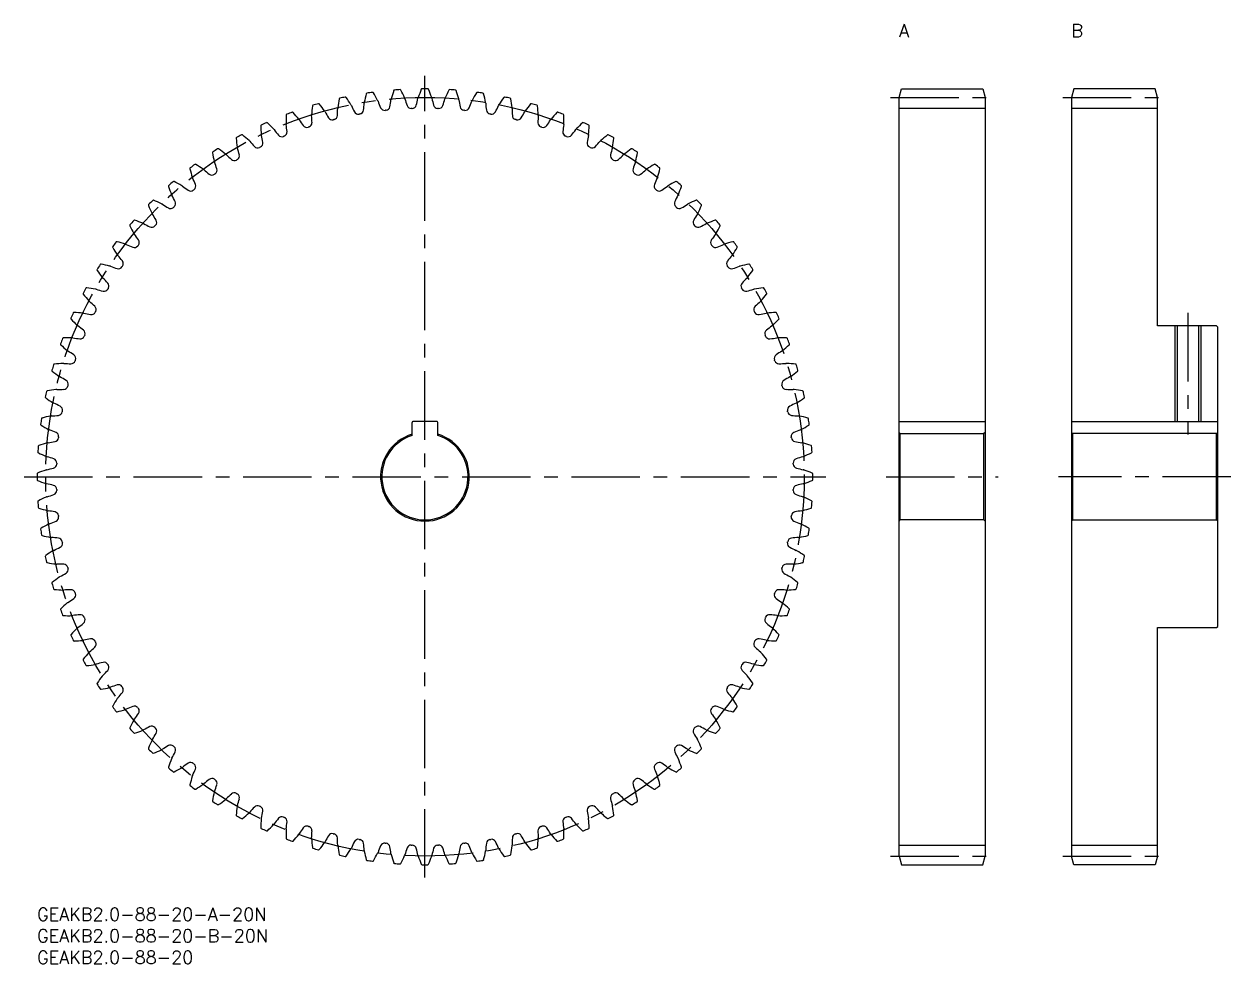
# Model space of a CAD drawing. Extents: x -3 to 277, y -13 to 205.
import ezdxf

# ---------------------------------------------------------------- set-up
doc = ezdxf.new("R2010")
doc.units = 0
doc.header["$LTSCALE"] = 0.5
doc.linetypes.add('CENTER', pattern=[50.8, 31.75, -6.35, 6.35, -6.35])
for name, color, linetype in [('MSM_CENTER', 1, 'CENTER'), ('MSM_CONTINUOUS', 7, 'CONTINUOUS'), ('MSM_NARROW', 5, 'CONTINUOUS'), ('MSM_PART_NUMBER', 7, 'CONTINUOUS')]:
    doc.layers.add(name, color=color, linetype=linetype)
doc.styles.get("Standard").update_dxf_attribs({"font": 'txt.shx', "height": 3, "bigfont": 'bigfont.shx'})

# ---------------------------------------------------------------- blocks, each defined once
blk = doc.blocks.new('*U2')
at = {"layer": 'MSM_PART_NUMBER'}
blk.add_text('GEAKB2.0-88-20-A-20N', height=3, dxfattribs=at).set_placement((0, -3))
blk = doc.blocks.new('*U3')
at = {"layer": 'MSM_PART_NUMBER'}
blk.add_text('GEAKB2.0-88-20-B-20N', height=3, dxfattribs=at).set_placement((0, -8))
blk = doc.blocks.new('*U4')
at = {"layer": 'MSM_PART_NUMBER'}
blk.add_text('GEAKB2.0-88-20', height=3, dxfattribs=at).set_placement((0, -13))
blk = doc.blocks.new('*U5')
at = {"layer": 'MSM_PART_NUMBER'}
blk.add_text('A', height=3, dxfattribs=at).set_placement((200, 202))
blk = doc.blocks.new('*U6')
at = {"layer": 'MSM_PART_NUMBER'}
blk.add_text('B', height=3, dxfattribs=at).set_placement((240, 202))

msp = doc.modelspace()

# ---------------------------------------------------------------- linework, layer by layer
at = {"layer": 'MSM_CENTER'}
for p, q in [((90, 7), (90, 193)), ((198, 188), (222, 188)), ((238, 188), (262, 188)), ((267, 138), (267, 109.8)), ((-3, 100), (183, 100)), ((197, 100), (223, 100)), ((277, 100), (237, 100)), ((198, 12), (222, 12)), ((238, 12), (262, 12))]:
    msp.add_line(p, q, dxfattribs=at)
msp.add_circle((90, 100), 88, dxfattribs=at)
at = {"layer": 'MSM_CONTINUOUS'}
for p, q in [((200, 188), (200.54, 190)), ((200, 12), (200, 188)), ((200.54, 190), (219.46, 190)), ((219.46, 190), (220, 188)), ((220, 188), (220, 12)), ((240.54, 190), (240, 188)), ((240, 188), (240, 12)), ((259.46, 190), (240.54, 190)), ((260, 188), (259.46, 190)), ((260, 135), (260, 188)), ((200, 185.5), (220, 185.5)), ((240, 185.5), (260, 185.5)), ((273.7, 135), (260, 135)), ((264.54, 135), (264.54, 112.8)), ((269.46, 135), (269.46, 112.8)), ((274, 134.7), (273.7, 135)), ((274, 65.3), (274, 134.7)), ((87, 109.54), (87, 112.6)), ((92.8, 112.8), (87.2, 112.8)), ((93, 109.54), (93, 112.6)), ((200, 112.8), (220, 112.8)), ((240, 112.8), (274, 112.8)), ((200.3, 110), (200, 110.3)), ((200.3, 90), (200.3, 110)), ((200.3, 110), (219.7, 110)), ((220, 110.3), (219.7, 110)), ((219.7, 90), (219.7, 110)), ((240, 110.3), (240.3, 110)), ((240.3, 90), (240.3, 110)), ((273.7, 110), (240.3, 110)), ((273.7, 110), (274, 110.3)), ((273.7, 90), (273.7, 110)), ((200, 89.7), (200.3, 90)), ((219.7, 90), (200.3, 90)), ((219.7, 90), (220, 89.7)), ((240.3, 90), (240, 89.7)), ((240.3, 90), (273.7, 90)), ((274, 89.7), (273.7, 90)), ((260, 12), (260, 65)), ((260, 65), (273.7, 65)), ((273.7, 65), (274, 65.3)), ((200, 14.5), (220, 14.5)), ((240, 14.5), (260, 14.5)), ((200, 12), (200.54, 10)), ((219.46, 10), (220, 12)), ((240.54, 10), (240, 12)), ((260, 12), (259.46, 10)), ((200.54, 10), (219.46, 10)), ((259.46, 10), (240.54, 10))]:
    msp.add_line(p, q, dxfattribs=at)
for centre, radius, start, end in [((98.9, 182.22), 29.33, 169.3426, 173.2955), ((70.26, 187.6), 0.2, 102.6957, 169.3426), ((90, 100), 90, 101.8497, 102.6957), ((71.56, 187.89), 0.2, 35.2028, 101.8497), ((47.75, 171.09), 29.33, 31.25, 35.2028), ((104.74, 181.37), 29.33, 165.2517, 169.2045), ((76.56, 188.79), 0.2, 98.6048, 165.2517), ((90, 100), 90, 97.7588, 98.6048), ((77.88, 188.98), 0.2, 31.1119, 97.7588), ((52.93, 173.92), 29.33, 27.1591, 31.1119), ((83.76, 187.22), 1.66, 165.1134, 172.0597), ((110.51, 180.11), 29.33, 161.1608, 165.1136), ((82.93, 189.52), 0.2, 94.5139, 161.1608), ((90, 100), 90, 93.6679, 94.5139), ((84.26, 189.62), 0.2, 27.021, 93.6679), ((58.3, 176.38), 29.33, 23.0682, 27.021), ((83.76, 187.22), 1.66, 16.1221, 23.0684), ((119.17, 197.46), 35.2, 196.1219, 198.7939), ((53.95, 195.13), 35.2, 345.2971, 347.969), ((90, 187.45), 1.66, 161.0225, 167.9688), ((116.17, 178.45), 29.33, 157.0699, 161.0227), ((89.34, 189.8), 0.2, 90.423, 157.0699), ((90, 100), 90, 89.577, 90.423), ((90.66, 189.8), 0.2, 22.9301, 89.577), ((63.83, 178.45), 29.33, 18.9773, 22.9301), ((90, 187.45), 1.66, 12.0312, 18.9775), ((126.05, 195.13), 35.2, 192.031, 194.7029), ((60.83, 197.46), 35.2, 341.2061, 343.8781), ((96.24, 187.22), 1.66, 156.9316, 163.8779), ((121.7, 176.38), 29.33, 152.979, 156.9318), ((95.74, 189.62), 0.2, 86.3321, 152.979), ((90, 100), 90, 85.4861, 86.3321), ((97.07, 189.52), 0.2, 18.8392, 85.4861), ((69.49, 180.11), 29.33, 14.8864, 18.8392), ((96.24, 187.22), 1.66, 7.9403, 14.8865), ((127.07, 173.92), 29.33, 148.8881, 152.8409), ((102.12, 188.98), 0.2, 82.2412, 148.8881), ((90, 100), 90, 81.3952, 82.2412), ((103.44, 188.79), 0.2, 14.7483, 81.3952), ((75.26, 181.37), 29.33, 10.7955, 14.7483), ((132.25, 171.09), 29.33, 144.7972, 148.75), ((108.44, 187.89), 0.2, 78.1503, 144.7972), ((90, 100), 90, 77.3043, 78.1503), ((109.74, 187.6), 0.2, 10.6574, 77.3043), ((81.1, 182.22), 29.33, 6.7045, 10.6574), ((93.01, 182.64), 29.33, 173.4335, 177.3864), ((64.07, 185.97), 0.2, 106.7866, 173.4335), ((90, 100), 90, 105.9406, 106.7866), ((65.34, 186.35), 0.2, 39.2937, 105.9406), ((42.79, 167.9), 29.33, 35.3409, 39.2937), ((65.36, 183.9), 1.66, 28.3948, 35.3411), ((34.55, 185.29), 35.2, 357.5698, 0.2417), ((71.41, 185.45), 1.66, 173.2953, 180.2415), ((71.41, 185.45), 1.66, 24.3039, 31.2502), ((105.01, 200.62), 35.2, 204.3037, 206.9757), ((74.76, 185.15), 1, 280.1503, 353.4789), ((40.78, 189.03), 35.2, 353.4789, 356.1508), ((77.56, 186.56), 1.66, 169.2044, 176.1506), ((77.56, 186.56), 1.66, 20.213, 27.1593), ((112.15, 199.29), 35.2, 200.2128, 202.8848), ((80.64, 185.99), 1, 202.8848, 276.2134), ((90, 100), 85.5, 96.0594, 96.2134), ((80.87, 186.02), 1, 276.0594, 349.388), ((47.25, 192.31), 35.2, 349.388, 352.0599), ((86.8, 186.44), 1, 198.7939, 272.1224), ((90, 100), 85.5, 91.9685, 92.1224), ((87.03, 186.45), 1, 271.9685, 345.2971), ((92.97, 186.45), 1, 194.7029, 268.0315), ((90, 100), 85.5, 87.8776, 88.0315), ((93.2, 186.44), 1, 267.8776, 341.2061), ((132.75, 192.31), 35.2, 187.9401, 190.612), ((99.13, 186.02), 1, 190.612, 263.9406), ((90, 100), 85.5, 83.7866, 83.9406), ((99.36, 185.99), 1, 263.7867, 337.1152), ((67.85, 199.29), 35.2, 337.1152, 339.7872), ((102.44, 186.56), 1.66, 152.8407, 159.787), ((102.44, 186.56), 1.66, 3.8494, 10.7956), ((139.22, 189.03), 35.2, 183.8492, 186.5211), ((105.24, 185.15), 1, 186.5211, 259.8497), ((74.99, 200.62), 35.2, 333.0243, 335.6963), ((108.59, 185.45), 1.66, 148.7498, 155.6961), ((108.59, 185.45), 1.66, 359.7585, 6.7047), ((145.45, 185.29), 35.2, 179.7583, 182.4302), ((114.64, 183.9), 1.66, 144.6589, 151.6052), ((137.21, 167.9), 29.33, 140.7063, 144.6591), ((114.66, 186.35), 0.2, 74.0594, 140.7063), ((90, 100), 90, 73.2134, 74.0594), ((115.93, 185.97), 0.2, 6.5665, 73.2134), ((86.99, 182.64), 29.33, 2.6136, 6.5665), ((90, 100), 90, 114.1225, 114.9685), ((53.3, 181.96), 0.2, 47.4755, 114.1224), ((33.61, 160.49), 29.33, 43.5227, 47.4755), ((87.1, 182.65), 29.33, 177.5245, 181.4773), ((58, 183.9), 0.2, 110.8775, 177.5245), ((90, 100), 90, 110.0315, 110.8775), ((59.24, 184.37), 0.2, 43.3846, 110.0315), ((38.07, 164.36), 29.33, 39.4318, 43.3846), ((59.44, 181.93), 1.66, 32.4857, 39.432), ((90.53, 201.73), 35.2, 212.4856, 215.1575), ((62.79, 182.11), 1, 288.3321, 1.6607), ((65.36, 183.9), 1.66, 177.3862, 184.3324), ((28.61, 181.12), 35.2, 1.6607, 4.3326), ((97.79, 201.43), 35.2, 208.3946, 211.0666), ((68.5, 183.78), 1, 211.0666, 284.3952), ((90, 100), 85.5, 104.2412, 104.3952), ((68.72, 183.84), 1, 284.2412, 357.5698), ((74.53, 185.1), 1, 206.9757, 280.3043), ((90, 100), 85.5, 100.1503, 100.3043), ((90, 100), 85.5, 79.6957, 79.8497), ((105.47, 185.1), 1, 259.6958, 333.0243), ((111.28, 183.84), 1, 182.4302, 255.7588), ((90, 100), 85.5, 75.6048, 75.7588), ((111.5, 183.78), 1, 255.6049, 328.9334), ((82.21, 201.43), 35.2, 328.9334, 331.6054), ((151.39, 181.12), 35.2, 175.6674, 178.3393), ((117.21, 182.11), 1, 178.3393, 251.6679), ((114.64, 183.9), 1.66, 355.6676, 2.6138), ((89.47, 201.73), 35.2, 324.8425, 327.5144), ((120.56, 181.93), 1.66, 140.568, 147.5143), ((141.93, 164.36), 29.33, 136.6154, 140.5682), ((120.76, 184.37), 0.2, 69.9685, 136.6154), ((90, 100), 90, 69.1225, 69.9685), ((122, 183.9), 0.2, 2.4755, 69.1225), ((92.9, 182.65), 29.33, 358.5227, 2.4755), ((146.39, 160.49), 29.33, 132.5245, 136.4773), ((126.7, 181.96), 0.2, 65.8775, 132.5245), ((90, 100), 90, 65.0315, 65.8775), ((90, 100), 90, 118.2134, 119.0594), ((47.55, 179.13), 0.2, 51.5665, 118.2133), ((29.44, 156.31), 29.33, 47.6136, 51.5665), ((52.09, 181.41), 0.2, 114.9685, 181.6154), ((81.22, 182.23), 29.33, 181.6154, 185.5682), ((53.67, 179.54), 1.66, 185.568, 192.5143), ((53.67, 179.54), 1.66, 36.5767, 43.5229), ((83.28, 201.51), 35.2, 216.5765, 219.2484), ((56.79, 179.87), 1, 219.2484, 292.577), ((57.01, 179.96), 1, 292.423, 5.7516), ((59.44, 181.93), 1.66, 181.4771, 188.4233), ((22.98, 176.53), 35.2, 5.7516, 8.4235), ((62.57, 182.04), 1, 215.1575, 288.4861), ((90, 100), 85.5, 108.3321, 108.4861), ((90, 100), 85.5, 71.5139, 71.6679), ((117.43, 182.04), 1, 251.5139, 324.8425), ((122.99, 179.96), 1, 174.2484, 247.577), ((157.02, 176.53), 35.2, 171.5765, 174.2484), ((120.56, 181.93), 1.66, 351.5767, 358.5229), ((123.21, 179.87), 1, 247.423, 320.7516), ((96.72, 201.51), 35.2, 320.7516, 323.4235), ((126.33, 179.54), 1.66, 136.4771, 143.4233), ((126.33, 179.54), 1.66, 347.4857, 354.432), ((98.78, 182.23), 29.33, 354.4318, 358.3846), ((127.91, 181.41), 0.2, 358.3846, 65.0315), ((150.56, 156.31), 29.33, 128.4335, 132.3864), ((132.45, 179.13), 0.2, 61.7871, 128.4335), ((90, 100), 90, 60.9406, 61.7866), ((46.38, 178.5), 0.2, 119.0594, 185.7063), ((75.37, 181.39), 29.33, 185.7063, 189.6591), ((48.09, 176.75), 1.66, 189.6589, 196.6052), ((48.09, 176.75), 1.66, 40.6676, 47.6138), ((76.05, 200.77), 35.2, 220.6674, 223.3393), ((51.18, 177.3), 1, 223.3393, 296.6679), ((90, 100), 85.5, 116.5139, 116.6679), ((51.39, 177.4), 1, 296.5139, 9.8425), ((17.69, 171.56), 35.2, 9.8425, 12.5144), ((90, 100), 85.5, 112.423, 112.577), ((90, 100), 85.5, 67.423, 67.577), ((128.61, 177.4), 1, 170.1575, 243.4861), ((162.31, 171.56), 35.2, 167.4856, 170.1575), ((90, 100), 85.5, 63.3321, 63.4861), ((128.82, 177.3), 1, 243.3321, 316.6607), ((103.95, 200.77), 35.2, 316.6607, 319.3326), ((131.91, 176.75), 1.66, 132.3862, 139.3324), ((131.91, 176.75), 1.66, 343.3948, 350.3411), ((104.63, 181.39), 29.33, 350.3409, 354.2937), ((133.62, 178.5), 0.2, 354.2937, 60.9406), ((40.89, 175.18), 0.2, 123.1503, 189.7972), ((69.6, 180.14), 29.33, 189.7972, 193.75), ((90, 100), 90, 122.3043, 123.1503), ((42.01, 175.9), 0.2, 55.6574, 122.3042), ((25.57, 151.85), 29.33, 51.7045, 55.6574), ((42.72, 173.56), 1.66, 44.7585, 51.7047), ((68.9, 199.52), 35.2, 224.7583, 227.4302), ((45.96, 174.45), 1, 300.6048, 13.9334), ((12.77, 166.22), 35.2, 13.9334, 16.6054), ((134.04, 174.45), 1, 166.0666, 239.3952), ((167.23, 166.22), 35.2, 163.3946, 166.0666), ((111.1, 199.52), 35.2, 312.5698, 315.2417), ((137.28, 173.56), 1.66, 128.2953, 135.2415), ((154.43, 151.85), 29.33, 124.3426, 128.2955), ((137.99, 175.9), 0.2, 57.6962, 124.3426), ((90, 100), 90, 56.8497, 57.6957), ((110.4, 180.14), 29.33, 346.25, 350.2028), ((139.11, 175.18), 0.2, 350.2028, 56.8497), ((35.66, 171.49), 0.2, 127.2412, 193.8881), ((63.94, 178.48), 29.33, 193.8881, 197.8409), ((90, 100), 90, 126.3952, 127.2412), ((36.72, 172.28), 0.2, 59.7483, 126.3952), ((22.04, 147.12), 29.33, 55.7955, 59.7483), ((37.6, 170), 1.66, 48.8494, 55.7956), ((61.85, 197.76), 35.2, 228.8492, 231.5211), ((42.72, 173.56), 1.66, 193.7498, 200.6961), ((8.24, 160.54), 35.2, 18.0243, 20.6963), ((40.76, 171.12), 1, 304.6957, 18.0243), ((45.76, 174.33), 1, 227.4302, 300.7588), ((90, 100), 85.5, 120.6048, 120.7588), ((90, 100), 85.5, 59.2412, 59.3952), ((134.24, 174.33), 1, 239.2412, 312.5698), ((139.24, 171.12), 1, 161.9757, 235.3043), ((171.76, 160.54), 35.2, 159.3037, 161.9757), ((137.28, 173.56), 1.66, 339.3039, 346.2502), ((118.15, 197.76), 35.2, 308.4789, 311.1508), ((142.4, 170), 1.66, 124.2044, 131.1506), ((157.96, 147.12), 29.33, 120.2517, 124.2045), ((143.28, 172.28), 0.2, 53.6053, 120.2517), ((90, 100), 90, 52.7588, 53.6048), ((116.06, 178.48), 29.33, 342.1591, 346.1119), ((144.34, 171.49), 0.2, 346.1119, 52.7588), ((90, 100), 90, 130.4861, 131.3321), ((31.7, 168.3), 0.2, 63.8392, 130.4861), ((18.85, 142.15), 29.33, 59.8864, 63.8392), ((37.6, 170), 1.66, 197.8407, 204.787), ((4.13, 154.55), 35.2, 22.1152, 24.7872), ((40.57, 170.99), 1, 231.5211, 304.8497), ((90, 100), 85.5, 124.6957, 124.8497), ((90, 100), 85.5, 55.1503, 55.3043), ((139.43, 170.99), 1, 235.1503, 308.4789), ((175.87, 154.55), 35.2, 155.2128, 157.8848), ((142.4, 170), 1.66, 335.213, 342.1593), ((161.15, 142.15), 29.33, 116.1608, 120.1136), ((148.3, 168.3), 0.2, 49.5144, 116.1608), ((90, 100), 90, 48.6679, 49.5139), ((30.69, 167.43), 0.2, 131.3321, 197.979), ((58.4, 176.42), 29.33, 197.979, 201.9318), ((32.74, 166.09), 1.66, 201.9316, 208.8779), ((0.46, 148.29), 35.2, 26.2061, 28.8781), ((32.74, 166.09), 1.66, 52.9403, 59.8866), ((54.95, 195.5), 35.2, 232.9401, 235.612), ((35.63, 167.28), 1, 235.612, 308.9406), ((90, 100), 85.5, 128.7866, 128.9406), ((35.81, 167.43), 1, 308.7866, 22.1152), ((144.19, 167.43), 1, 157.8848, 231.2134), ((90, 100), 85.5, 51.0594, 51.2134), ((144.37, 167.28), 1, 231.0594, 304.388), ((125.05, 195.5), 35.2, 304.388, 307.0599), ((147.26, 166.09), 1.66, 120.1134, 127.0597), ((179.54, 148.29), 35.2, 151.1219, 153.7939), ((147.26, 166.09), 1.66, 331.1221, 338.0684), ((121.6, 176.42), 29.33, 338.0682, 342.021), ((149.31, 167.43), 0.2, 342.021, 48.6679), ((26.03, 163.03), 0.2, 135.423, 202.0699), ((53.03, 173.97), 29.33, 202.0699, 206.0227), ((90, 100), 90, 134.577, 135.423), ((26.97, 163.97), 0.2, 67.9301, 134.577), ((16.03, 136.97), 29.33, 63.9773, 67.9301), ((28.17, 161.83), 1.66, 57.0312, 63.9775), ((48.23, 192.76), 35.2, 237.031, 239.7029), ((30.97, 163.23), 1, 239.7029, 313.0315), ((90, 100), 85.5, 132.8776, 133.0315), ((31.14, 163.39), 1, 312.8776, 26.2061), ((148.86, 163.39), 1, 153.7939, 227.1224), ((90, 100), 85.5, 46.9685, 47.1224), ((149.03, 163.23), 1, 226.9685, 300.2971), ((131.77, 192.76), 35.2, 300.2971, 302.969), ((151.83, 161.83), 1.66, 116.0225, 122.9688), ((163.97, 136.97), 29.33, 112.0699, 116.0227), ((153.03, 163.97), 0.2, 45.4235, 112.0699), ((90, 100), 90, 44.577, 45.423), ((126.97, 173.97), 29.33, 333.9773, 337.9301), ((153.97, 163.03), 0.2, 337.9301, 44.577), ((28.17, 161.83), 1.66, 206.0225, 212.9688), ((-2.76, 141.77), 35.2, 30.2971, 32.969), ((182.76, 141.77), 35.2, 147.031, 149.7029), ((151.83, 161.83), 1.66, 327.0312, 333.9775), ((21.7, 158.3), 0.2, 139.5139, 206.1608), ((47.85, 171.15), 29.33, 206.1608, 210.1136), ((90, 100), 90, 138.6679, 139.5139), ((22.57, 159.31), 0.2, 72.0209, 138.6679), ((13.58, 131.6), 29.33, 68.0682, 72.021), ((23.91, 157.26), 1.66, 61.1221, 68.0684), ((41.71, 189.54), 35.2, 241.1219, 243.7939), ((26.61, 158.86), 1, 243.7939, 317.1224), ((90, 100), 85.5, 136.9685, 137.1224), ((26.77, 159.03), 1, 316.9685, 30.2971), ((153.23, 159.03), 1, 149.7029, 223.0315), ((90, 100), 85.5, 42.8776, 43.0315), ((153.39, 158.86), 1, 222.8776, 296.2061), ((138.29, 189.54), 35.2, 296.2061, 298.8781), ((156.09, 157.26), 1.66, 111.9316, 118.8779), ((166.42, 131.6), 29.33, 107.979, 111.9318), ((157.43, 159.31), 0.2, 41.3326, 107.979), ((132.15, 171.15), 29.33, 329.8864, 333.8392), ((90, 100), 90, 40.4861, 41.3321), ((158.3, 158.3), 0.2, 333.8392, 40.4861), ((90, 100), 90, 142.7588, 143.6048), ((18.51, 154.34), 0.2, 76.1118, 142.7588), ((11.52, 126.06), 29.33, 72.1591, 76.1119), ((23.91, 157.26), 1.66, 210.1134, 217.0597), ((-5.5, 135.05), 35.2, 34.388, 37.0599), ((22.72, 154.37), 1, 321.0594, 34.388), ((157.28, 154.37), 1, 145.612, 218.9406), ((185.5, 135.05), 35.2, 142.9401, 145.612), ((156.09, 157.26), 1.66, 322.9403, 329.8866), ((168.48, 126.06), 29.33, 103.8881, 107.8409), ((161.49, 154.34), 0.2, 37.2417, 103.8881), ((90, 100), 90, 36.3952, 37.2412), ((17.72, 153.28), 0.2, 143.6048, 210.2517), ((42.88, 167.96), 29.33, 210.2517, 214.2045), ((20, 152.4), 1.66, 214.2044, 221.1506), ((-7.76, 128.15), 35.2, 38.4789, 41.1508), ((20, 152.4), 1.66, 65.213, 72.1593), ((35.45, 185.87), 35.2, 245.2128, 247.8848), ((22.57, 154.19), 1, 247.8848, 321.2134), ((90, 100), 85.5, 141.0594, 141.2134), ((90, 100), 85.5, 38.7866, 38.9406), ((157.43, 154.19), 1, 218.7867, 292.1152), ((144.55, 185.87), 35.2, 292.1152, 294.7872), ((160, 152.4), 1.66, 107.8407, 114.787), ((187.76, 128.15), 35.2, 138.8492, 141.5211), ((160, 152.4), 1.66, 318.8494, 325.7956), ((137.12, 167.96), 29.33, 325.7955, 329.7483), ((162.28, 153.28), 0.2, 329.7483, 36.3952), ((90, 100), 90, 146.8497, 147.6957), ((14.82, 149.11), 0.2, 80.2028, 146.8497), ((9.86, 120.4), 29.33, 76.25, 80.2028), ((16.44, 147.28), 1.66, 69.3039, 76.2502), ((29.46, 181.76), 35.2, 249.3037, 251.9757), ((18.88, 149.24), 1, 251.9757, 325.3043), ((90, 100), 85.5, 145.1503, 145.3043), ((19.01, 149.43), 1, 325.1503, 38.4789), ((160.99, 149.43), 1, 141.5211, 214.8497), ((90, 100), 85.5, 34.6957, 34.8497), ((161.12, 149.24), 1, 214.6958, 288.0243), ((150.54, 181.76), 35.2, 288.0243, 290.6963), ((163.56, 147.28), 1.66, 103.7498, 110.6961), ((170.14, 120.4), 29.33, 99.7972, 103.75), ((165.18, 149.11), 0.2, 33.1507, 99.7972), ((90, 100), 90, 32.3043, 33.1503), ((14.1, 147.99), 0.2, 147.6957, 214.3426), ((38.15, 164.43), 29.33, 214.3426, 218.2955), ((16.44, 147.28), 1.66, 218.2953, 225.2415), ((-9.52, 121.1), 35.2, 42.5698, 45.2417), ((189.52, 121.1), 35.2, 134.7583, 137.4302), ((163.56, 147.28), 1.66, 314.7585, 321.7047), ((141.85, 164.43), 29.33, 321.7045, 325.6574), ((165.9, 147.99), 0.2, 325.6574, 32.3043), ((90, 100), 90, 150.9406, 151.7866), ((11.5, 143.62), 0.2, 84.2937, 150.9406), ((8.61, 114.63), 29.33, 80.3409, 84.2937), ((13.25, 141.91), 1.66, 73.3948, 80.3411), ((23.78, 177.23), 35.2, 253.3946, 256.0666), ((15.55, 144.04), 1, 256.0666, 329.3952), ((15.67, 144.24), 1, 329.2412, 42.5698), ((90, 100), 85.5, 149.2412, 149.3952), ((164.33, 144.24), 1, 137.4302, 210.7588), ((90, 100), 85.5, 30.6048, 30.7588), ((164.45, 144.04), 1, 210.6048, 283.9334), ((156.22, 177.23), 35.2, 283.9334, 286.6054), ((166.75, 141.91), 1.66, 99.6589, 106.6052), ((171.39, 114.63), 29.33, 95.7063, 99.6591), ((168.5, 143.62), 0.2, 29.0598, 95.7063), ((90, 100), 90, 28.2134, 29.0594), ((10.87, 142.45), 0.2, 151.7866, 218.4335), ((33.69, 160.56), 29.33, 218.4335, 222.3864), ((13.25, 141.91), 1.66, 222.3862, 229.3324), ((-10.77, 113.95), 35.2, 46.6607, 49.3326), ((190.77, 113.95), 35.2, 130.6674, 133.3393), ((166.75, 141.91), 1.66, 310.6676, 317.6138), ((146.31, 160.56), 29.33, 317.6136, 321.5665), ((169.13, 142.45), 0.2, 321.5665, 28.2134), ((90, 100), 90, 155.0315, 155.8775), ((8.59, 137.91), 0.2, 88.3846, 155.0315), ((7.77, 108.78), 29.33, 84.4318, 88.3846), ((10.46, 136.33), 1.66, 77.4857, 84.432), ((18.44, 172.31), 35.2, 257.4856, 260.1575), ((12.6, 138.61), 1, 260.1575, 333.4861), ((12.7, 138.82), 1, 333.3321, 46.6607), ((90, 100), 85.5, 153.3321, 153.4861), ((167.3, 138.82), 1, 133.3393, 206.6679), ((90, 100), 85.5, 26.5139, 26.6679), ((167.4, 138.61), 1, 206.5139, 279.8425), ((161.56, 172.31), 35.2, 279.8425, 282.5144), ((169.54, 136.33), 1.66, 95.568, 102.5143), ((172.23, 108.78), 29.33, 91.6154, 95.5682), ((171.41, 137.91), 0.2, 24.9689, 91.6154), ((90, 100), 90, 24.1225, 24.9685), ((8.04, 136.7), 0.2, 155.8775, 222.5245), ((29.51, 156.39), 29.33, 222.5245, 226.4773), ((10.46, 136.33), 1.66, 226.4771, 233.4233), ((-11.51, 106.72), 35.2, 50.7516, 53.4235), ((191.51, 106.72), 35.2, 126.5765, 129.2484), ((169.54, 136.33), 1.66, 306.5767, 313.5229), ((150.49, 156.39), 29.33, 313.5227, 317.4755), ((171.96, 136.7), 0.2, 317.4755, 24.1225), ((90, 100), 90, 159.1225, 159.9685), ((6.1, 132), 0.2, 92.4755, 159.1224), ((7.35, 102.9), 29.33, 88.5227, 92.4755), ((8.07, 130.56), 1.66, 81.5767, 88.5229), ((13.47, 167.02), 35.2, 261.5765, 264.2484), ((10.04, 132.99), 1, 264.2484, 337.577), ((10.13, 133.21), 1, 337.423, 50.7516), ((90, 100), 85.5, 157.423, 157.577), ((169.87, 133.21), 1, 129.2484, 202.577), ((90, 100), 85.5, 22.423, 22.577), ((169.96, 132.99), 1, 202.423, 275.7516), ((166.53, 167.02), 35.2, 275.7516, 278.4235), ((171.93, 130.56), 1.66, 91.4771, 98.4233), ((172.65, 102.9), 29.33, 87.5245, 91.4773), ((173.9, 132), 0.2, 20.878, 87.5245), ((90, 100), 90, 20.0315, 20.8775), ((5.63, 130.76), 0.2, 159.9685, 226.6154), ((25.64, 151.93), 29.33, 226.6154, 230.5682), ((8.07, 130.56), 1.66, 230.568, 237.5143), ((-11.73, 99.47), 35.2, 54.8425, 57.5144), ((191.73, 99.47), 35.2, 122.4856, 125.1575), ((171.93, 130.56), 1.66, 302.4857, 309.432), ((154.36, 151.93), 29.33, 309.4318, 313.3846), ((174.37, 130.76), 0.2, 313.3846, 20.0315), ((4.03, 125.93), 0.2, 96.5665, 163.2133), ((7.36, 96.99), 29.33, 92.6136, 96.5665), ((6.1, 124.64), 1.66, 85.6676, 92.6138), ((8.88, 161.39), 35.2, 265.6674, 268.3393), ((7.89, 127.21), 1, 268.3393, 341.6679), ((7.96, 127.43), 1, 341.5139, 54.8425), ((90, 100), 85.5, 161.5139, 161.6679), ((172.04, 127.43), 1, 125.1575, 198.4861), ((90, 100), 85.5, 18.3321, 18.4861), ((172.11, 127.21), 1, 198.3321, 271.6607), ((171.12, 161.39), 35.2, 271.6607, 274.3326), ((173.9, 124.64), 1.66, 87.3862, 94.3324), ((172.64, 96.99), 29.33, 83.4335, 87.3864), ((175.97, 125.93), 0.2, 16.7866, 83.4335), ((3.65, 124.66), 0.2, 164.0594, 230.7063), ((90, 100), 90, 163.2134, 164.0594), ((22.1, 147.21), 29.33, 230.7063, 234.6591), ((6.1, 124.64), 1.66, 234.6589, 241.6052), ((173.9, 124.64), 1.66, 298.3948, 305.3411), ((157.9, 147.21), 29.33, 305.3409, 309.2937), ((90, 100), 90, 15.9406, 16.7866), ((176.35, 124.66), 0.2, 309.2937, 15.9406), ((-11.43, 92.21), 35.2, 58.9334, 61.6054), ((6.16, 121.28), 1, 272.4302, 345.7588), ((6.22, 121.5), 1, 345.6048, 58.9334), ((90, 100), 85.5, 165.6048, 165.7588), ((173.78, 121.5), 1, 121.0666, 194.3952), ((90, 100), 85.5, 14.2412, 14.3952), ((173.84, 121.28), 1, 194.2412, 267.5698), ((191.43, 92.21), 35.2, 118.3946, 121.0666), ((2.11, 118.44), 0.2, 168.1503, 234.7972), ((90, 100), 90, 167.3043, 168.1503), ((18.91, 142.25), 29.33, 234.7972, 238.75), ((2.4, 119.74), 0.2, 100.6574, 167.3042), ((7.78, 91.1), 29.33, 96.7045, 100.6574), ((4.55, 118.59), 1.66, 89.7585, 96.7047), ((4.71, 155.45), 35.2, 269.7583, 272.4302), ((175.29, 155.45), 35.2, 267.5698, 270.2417), ((175.45, 118.59), 1.66, 83.2953, 90.2415), ((172.22, 91.1), 29.33, 79.3426, 83.2955), ((161.09, 142.25), 29.33, 301.25, 305.2028), ((177.6, 119.74), 0.2, 12.6957, 79.3426), ((90, 100), 90, 11.8497, 12.6957), ((177.89, 118.44), 0.2, 305.2028, 11.8497), ((4.55, 118.59), 1.66, 238.7498, 245.6961), ((-10.62, 84.99), 35.2, 63.0243, 65.6963), ((4.85, 115.24), 1, 276.5211, 349.8497), ((4.9, 115.47), 1, 349.6957, 63.0243), ((90, 100), 85.5, 169.6957, 169.8497), ((175.1, 115.47), 1, 116.9757, 190.3043), ((90, 100), 85.5, 10.1503, 10.3043), ((175.15, 115.24), 1, 190.1503, 263.4789), ((190.62, 84.99), 35.2, 114.3037, 116.9757), ((175.45, 118.59), 1.66, 294.3039, 301.2502), ((90, 100), 90, 171.3952, 172.2412), ((1.02, 112.12), 0.2, 172.2412, 238.8881), ((1.21, 113.44), 0.2, 104.7483, 171.3951), ((8.63, 85.26), 29.33, 100.7955, 104.7483), ((3.44, 112.44), 1.66, 93.8494, 100.7956), ((0.97, 149.22), 35.2, 273.8492, 276.5211), ((87.2, 112.6), 0.2, 90, 180), ((92.8, 112.6), 0.2, 0, 90), ((179.03, 149.22), 35.2, 263.4789, 266.1508), ((176.56, 112.44), 1.66, 79.2044, 86.1506), ((171.37, 85.26), 29.33, 75.2517, 79.2045), ((178.79, 113.44), 0.2, 8.6048, 75.2517), ((90, 100), 90, 7.7588, 8.6048), ((178.98, 112.12), 0.2, 301.1119, 7.7588), ((16.08, 137.07), 29.33, 238.8881, 242.8409), ((3.44, 112.44), 1.66, 242.8407, 249.787), ((-9.29, 77.85), 35.2, 67.1152, 69.7872), ((4.01, 109.36), 1, 353.7867, 67.1152), ((90, 100), 85.5, 173.7866, 173.9406), ((90, 100), 10.3, 106.9335, 73.0665), ((90, 100), 10, 107.4576, 72.5424), ((175.99, 109.36), 1, 112.8848, 186.2134), ((90, 100), 85.5, 6.0594, 6.2134), ((189.29, 77.85), 35.2, 110.2128, 112.8848), ((176.56, 112.44), 1.66, 290.213, 297.1593), ((163.92, 137.07), 29.33, 297.1591, 301.1119), ((90, 100), 90, 175.4861, 176.3321), ((0.48, 107.07), 0.2, 108.8392, 175.4861), ((9.89, 79.49), 29.33, 104.8864, 108.8392), ((2.78, 106.24), 1.66, 97.9403, 104.8866), ((-2.31, 142.75), 35.2, 277.9401, 280.612), ((3.98, 109.13), 1, 280.612, 353.9406), ((176.02, 109.13), 1, 186.0594, 259.388), ((182.31, 142.75), 35.2, 259.388, 262.0599), ((177.22, 106.24), 1.66, 75.1134, 82.0597), ((170.11, 79.49), 29.33, 71.1608, 75.1136), ((179.52, 107.07), 0.2, 4.5139, 71.1608), ((90, 100), 90, 3.6679, 4.5139), ((0.38, 105.74), 0.2, 176.3321, 242.979), ((13.62, 131.7), 29.33, 242.979, 246.9318), ((2.78, 106.24), 1.66, 246.9316, 253.8779), ((-7.46, 70.83), 35.2, 71.2061, 73.8781), ((3.56, 103.2), 1, 357.8776, 71.2061), ((176.44, 103.2), 1, 108.7939, 182.1224), ((187.46, 70.83), 35.2, 106.1219, 108.7939), ((177.22, 106.24), 1.66, 286.1221, 293.0684), ((166.38, 131.7), 29.33, 293.0682, 297.021), ((179.62, 105.74), 0.2, 297.021, 3.6679), ((0.2, 100.66), 0.2, 112.9301, 179.577), ((11.55, 73.83), 29.33, 108.9773, 112.9301), ((2.55, 100), 1.66, 102.0312, 108.9775), ((-5.13, 136.05), 35.2, 282.031, 284.7029), ((3.55, 102.97), 1, 284.7029, 358.0315), ((90, 100), 85.5, 177.8776, 178.0315), ((90, 100), 85.5, 1.9685, 2.1224), ((176.45, 102.97), 1, 181.9685, 255.2971), ((185.13, 136.05), 35.2, 255.2971, 257.969), ((177.45, 100), 1.66, 71.0225, 77.9688), ((168.45, 73.83), 29.33, 67.0699, 71.0227), ((179.8, 100.66), 0.2, 0.423, 67.0699), ((90, 100), 90, 179.577, 180.423), ((0.2, 99.34), 0.2, 180.423, 247.0699), ((11.55, 126.17), 29.33, 247.0699, 251.0227), ((2.55, 100), 1.66, 251.0225, 257.9688), ((-5.13, 63.95), 35.2, 75.2971, 77.969), ((185.13, 63.95), 35.2, 102.031, 104.7029), ((177.45, 100), 1.66, 282.0312, 288.9775), ((168.45, 126.17), 29.33, 288.9773, 292.9301), ((179.8, 99.34), 0.2, 292.9301, 359.577), ((90, 100), 90, 359.577, 0.423), ((13.62, 68.3), 29.33, 113.0682, 117.021), ((2.78, 93.76), 1.66, 106.1221, 113.0684), ((-7.46, 129.17), 35.2, 286.1219, 288.7939), ((3.55, 97.03), 1, 1.9685, 75.2971), ((3.56, 96.8), 1, 288.7939, 2.1224), ((90, 100), 85.5, 181.9685, 182.1224), ((90, 100), 85.5, 357.8776, 358.0315), ((176.44, 96.8), 1, 177.8776, 251.2061), ((176.45, 97.03), 1, 104.7029, 178.0315), ((187.46, 129.17), 35.2, 251.2061, 253.8781), ((177.22, 93.76), 1.66, 66.9316, 73.8779), ((166.38, 68.3), 29.33, 62.979, 66.9318), ((0.38, 94.26), 0.2, 117.021, 183.6679), ((90, 100), 90, 183.6679, 184.5139), ((0.48, 92.93), 0.2, 184.5139, 251.1608), ((9.89, 120.51), 29.33, 251.1608, 255.1136), ((170.11, 120.51), 29.33, 284.8864, 288.8392), ((179.52, 92.93), 0.2, 288.8392, 355.4861), ((179.62, 94.26), 0.2, 356.3321, 62.979), ((90, 100), 90, 355.4861, 356.3321), ((2.78, 93.76), 1.66, 255.1134, 262.0597), ((-2.31, 57.25), 35.2, 79.388, 82.0599), ((-9.29, 122.15), 35.2, 290.2128, 292.8848), ((3.98, 90.87), 1, 6.0594, 79.388), ((4.01, 90.64), 1, 292.8848, 6.2134), ((90, 100), 85.5, 186.0594, 186.2134), ((175.99, 90.64), 1, 173.7867, 247.1152), ((90, 100), 85.5, 353.7866, 353.9406), ((176.02, 90.87), 1, 100.612, 173.9406), ((189.29, 122.15), 35.2, 247.1152, 249.7872), ((182.31, 57.25), 35.2, 97.9401, 100.612), ((177.22, 93.76), 1.66, 277.9403, 284.8866), ((1.02, 87.88), 0.2, 121.1119, 187.7588), ((90, 100), 90, 187.7588, 188.6048), ((16.08, 62.93), 29.33, 117.1591, 121.1119), ((3.44, 87.56), 1.66, 110.213, 117.1593), ((176.56, 87.56), 1.66, 62.8407, 69.787), ((163.92, 62.93), 29.33, 58.8881, 62.8409), ((90, 100), 90, 351.3952, 352.2412), ((178.98, 87.88), 0.2, 352.2412, 58.8881), ((1.21, 86.56), 0.2, 188.6048, 255.2517), ((8.63, 114.74), 29.33, 255.2517, 259.2045), ((3.44, 87.56), 1.66, 259.2044, 266.1506), ((0.97, 50.78), 35.2, 83.4789, 86.1508), ((4.85, 84.76), 1, 10.1503, 83.4789), ((4.9, 84.53), 1, 296.9757, 10.3043), ((90, 100), 85.5, 190.1503, 190.3043), ((175.1, 84.53), 1, 169.6958, 243.0243), ((90, 100), 85.5, 349.6957, 349.8497), ((175.15, 84.76), 1, 96.5211, 169.8497), ((179.03, 50.78), 35.2, 93.8492, 96.5211), ((176.56, 87.56), 1.66, 273.8494, 280.7956), ((171.37, 114.74), 29.33, 280.7955, 284.7483), ((178.79, 86.56), 0.2, 284.7483, 351.3952), ((2.11, 81.56), 0.2, 125.2028, 191.8497), ((90, 100), 90, 191.8497, 192.6957), ((18.91, 57.75), 29.33, 121.25, 125.2028), ((4.55, 81.41), 1.66, 114.3039, 121.2502), ((-10.62, 115.01), 35.2, 294.3037, 296.9757), ((190.62, 115.01), 35.2, 243.0243, 245.6963), ((175.45, 81.41), 1.66, 58.7498, 65.6961), ((161.09, 57.75), 29.33, 54.7972, 58.75), ((90, 100), 90, 347.3043, 348.1503), ((177.89, 81.56), 0.2, 348.1503, 54.7972), ((2.4, 80.26), 0.2, 192.6957, 259.3426), ((7.78, 108.9), 29.33, 259.3426, 263.2955), ((4.55, 81.41), 1.66, 263.2953, 270.2415), ((4.71, 44.55), 35.2, 87.5698, 90.2417), ((6.16, 78.72), 1, 14.2412, 87.5698), ((6.22, 78.5), 1, 301.0666, 14.3952), ((90, 100), 85.5, 194.2412, 194.3952), ((173.78, 78.5), 1, 165.6048, 238.9334), ((90, 100), 85.5, 345.6048, 345.7588), ((173.84, 78.72), 1, 92.4302, 165.7588), ((175.29, 44.55), 35.2, 89.7583, 92.4302), ((175.45, 81.41), 1.66, 269.7585, 276.7047), ((172.22, 108.9), 29.33, 276.7045, 280.6574), ((177.6, 80.26), 0.2, 280.6574, 347.3043), ((22.1, 52.79), 29.33, 125.3409, 129.2937), ((6.1, 75.36), 1.66, 118.3948, 125.3411), ((-11.43, 107.79), 35.2, 298.3946, 301.0666), ((191.43, 107.79), 35.2, 238.9334, 241.6054), ((173.9, 75.36), 1.66, 54.6589, 61.6052), ((157.9, 52.79), 29.33, 50.7063, 54.6591), ((3.65, 75.34), 0.2, 129.2937, 195.9406), ((90, 100), 90, 195.9406, 196.7866), ((4.03, 74.07), 0.2, 196.7866, 263.4335), ((7.36, 103.01), 29.33, 263.4335, 267.3864), ((6.1, 75.36), 1.66, 267.3862, 274.3324), ((8.88, 38.61), 35.2, 91.6607, 94.3326), ((7.89, 72.79), 1, 18.3321, 91.6607), ((7.96, 72.57), 1, 305.1575, 18.4861), ((90, 100), 85.5, 198.3321, 198.4861), ((172.04, 72.57), 1, 161.5139, 234.8425), ((90, 100), 85.5, 341.5139, 341.6679), ((172.11, 72.79), 1, 88.3393, 161.6679), ((171.12, 38.61), 35.2, 85.6674, 88.3393), ((173.9, 75.36), 1.66, 265.6676, 272.6138), ((172.64, 103.01), 29.33, 272.6136, 276.5665), ((175.97, 74.07), 0.2, 276.5665, 343.2134), ((90, 100), 90, 343.2134, 344.0594), ((176.35, 75.34), 0.2, 344.0594, 50.7063), ((25.64, 48.07), 29.33, 129.4318, 133.3846), ((8.07, 69.44), 1.66, 122.4857, 129.432), ((-11.73, 100.53), 35.2, 302.4856, 305.1575), ((191.73, 100.53), 35.2, 234.8425, 237.5144), ((171.93, 69.44), 1.66, 50.568, 57.5143), ((154.36, 48.07), 29.33, 46.6154, 50.5682), ((5.63, 69.24), 0.2, 133.3846, 200.0315), ((90, 100), 90, 200.0315, 200.8775), ((6.1, 68), 0.2, 200.8771, 267.5245), ((7.35, 97.1), 29.33, 267.5245, 271.4773), ((8.07, 69.44), 1.66, 271.4771, 278.4233), ((13.47, 32.98), 35.2, 95.7516, 98.4235), ((10.04, 67.01), 1, 22.423, 95.7516), ((90, 100), 85.5, 202.423, 202.577), ((90, 100), 85.5, 337.423, 337.577), ((169.96, 67.01), 1, 84.2484, 157.577), ((166.53, 32.98), 35.2, 81.5765, 84.2484), ((171.93, 69.44), 1.66, 261.5767, 268.5229), ((172.65, 97.1), 29.33, 268.5227, 272.4755), ((173.9, 68), 0.2, 272.4755, 339.1225), ((90, 100), 90, 339.1225, 339.9685), ((174.37, 69.24), 0.2, 339.9685, 46.6154), ((29.51, 43.61), 29.33, 133.5227, 137.4755), ((10.46, 63.67), 1.66, 126.5767, 133.5229), ((-11.51, 93.28), 35.2, 306.5765, 309.2484), ((10.13, 66.79), 1, 309.2484, 22.577), ((169.87, 66.79), 1, 157.423, 230.7516), ((191.51, 93.28), 35.2, 230.7516, 233.4235), ((169.54, 63.67), 1.66, 46.4771, 53.4233), ((150.49, 43.61), 29.33, 42.5245, 46.4773), ((8.04, 63.3), 0.2, 137.4755, 204.1225), ((90, 100), 90, 204.1225, 204.9685), ((8.59, 62.09), 0.2, 204.9685, 271.6154), ((7.77, 91.22), 29.33, 271.6154, 275.5682), ((10.46, 63.67), 1.66, 275.568, 282.5143), ((18.44, 27.69), 35.2, 99.8425, 102.5144), ((12.6, 61.39), 1, 26.5139, 99.8425), ((12.7, 61.18), 1, 313.3393, 26.6679), ((90, 100), 85.5, 206.5139, 206.6679), ((167.3, 61.18), 1, 153.3321, 226.6607), ((90, 100), 85.5, 333.3321, 333.4861), ((167.4, 61.39), 1, 80.1575, 153.4861), ((161.56, 27.69), 35.2, 77.4856, 80.1575), ((169.54, 63.67), 1.66, 257.4857, 264.432), ((172.23, 91.22), 29.33, 264.4318, 268.3846), ((171.41, 62.09), 0.2, 268.3846, 335.0315), ((90, 100), 90, 335.0315, 335.8775), ((171.96, 63.3), 0.2, 335.8775, 42.5245), ((33.69, 39.44), 29.33, 137.6136, 141.5665), ((13.25, 58.09), 1.66, 130.6676, 137.6138), ((-10.77, 86.05), 35.2, 310.6674, 313.3393), ((190.77, 86.05), 35.2, 226.6607, 229.3326), ((166.75, 58.09), 1.66, 42.3862, 49.3324), ((146.31, 39.44), 29.33, 38.4335, 42.3864), ((10.87, 57.55), 0.2, 141.5665, 208.2134), ((90, 100), 90, 208.2134, 209.0594), ((11.5, 56.38), 0.2, 209.0594, 275.7063), ((8.61, 85.37), 29.33, 275.7063, 279.6591), ((13.25, 58.09), 1.66, 279.6589, 286.6052), ((23.78, 22.77), 35.2, 103.9334, 106.6054), ((15.55, 55.96), 1, 30.6048, 103.9334), ((15.67, 55.76), 1, 317.4302, 30.7588), ((90, 100), 85.5, 210.6048, 210.7588), ((164.33, 55.76), 1, 149.2412, 222.5698), ((90, 100), 85.5, 329.2412, 329.3952), ((164.45, 55.96), 1, 76.0666, 149.3952), ((156.22, 22.77), 35.2, 73.3946, 76.0666), ((166.75, 58.09), 1.66, 253.3948, 260.3411), ((171.39, 85.37), 29.33, 260.3409, 264.2937), ((168.5, 56.38), 0.2, 264.2937, 330.9406), ((90, 100), 90, 330.9406, 331.7866), ((169.13, 57.55), 0.2, 331.7866, 38.4335), ((38.15, 35.57), 29.33, 141.7045, 145.6574), ((16.44, 52.72), 1.66, 134.7585, 141.7047), ((-9.52, 78.9), 35.2, 314.7583, 317.4302), ((189.52, 78.9), 35.2, 222.5698, 225.2417), ((163.56, 52.72), 1.66, 38.2953, 45.2415), ((141.85, 35.57), 29.33, 34.3426, 38.2955), ((14.1, 52.01), 0.2, 145.6574, 212.3043), ((90, 100), 90, 212.3043, 213.1503), ((14.82, 50.89), 0.2, 213.1503, 279.7972), ((9.86, 79.6), 29.33, 279.7972, 283.75), ((16.44, 52.72), 1.66, 283.7498, 290.6961), ((29.46, 18.24), 35.2, 108.0243, 110.6963), ((18.88, 50.76), 1, 34.6958, 108.0243), ((90, 100), 85.5, 214.6957, 214.8497), ((19.01, 50.57), 1, 321.5211, 34.8497), ((160.99, 50.57), 1, 145.1503, 218.4789), ((90, 100), 85.5, 325.1503, 325.3043), ((161.12, 50.76), 1, 71.9757, 145.3043), ((150.54, 18.24), 35.2, 69.3037, 71.9757), ((163.56, 52.72), 1.66, 249.3039, 256.2502), ((170.14, 79.6), 29.33, 256.25, 260.2028), ((165.18, 50.89), 0.2, 260.2028, 326.8497), ((90, 100), 90, 326.8497, 327.6957), ((165.9, 52.01), 0.2, 327.6957, 34.3426), ((42.88, 32.04), 29.33, 145.7955, 149.7483), ((20, 47.6), 1.66, 138.8494, 145.7956), ((-7.76, 71.85), 35.2, 318.8492, 321.5211), ((187.76, 71.85), 35.2, 218.4789, 221.1508), ((160, 47.6), 1.66, 34.2044, 41.1506), ((137.12, 32.04), 29.33, 30.2517, 34.2045), ((17.72, 46.72), 0.2, 149.7483, 216.3952), ((90, 100), 90, 216.3952, 217.2412), ((18.51, 45.66), 0.2, 217.2412, 283.8881), ((11.52, 73.94), 29.33, 283.8881, 287.8409), ((20, 47.6), 1.66, 287.8407, 294.787), ((35.45, 14.13), 35.2, 112.1152, 114.7872), ((22.57, 45.81), 1, 38.7867, 112.1152), ((-5.5, 64.95), 35.2, 322.9401, 325.612), ((90, 100), 85.5, 218.7866, 218.9406), ((22.72, 45.63), 1, 325.612, 38.9406), ((157.28, 45.63), 1, 141.0594, 214.388), ((185.5, 64.95), 35.2, 214.388, 217.0599), ((90, 100), 85.5, 321.0594, 321.2134), ((157.43, 45.81), 1, 67.8848, 141.2134), ((144.55, 14.13), 35.2, 65.2128, 67.8848), ((160, 47.6), 1.66, 245.213, 252.1593), ((168.48, 73.94), 29.33, 252.1591, 256.1119), ((161.49, 45.66), 0.2, 256.1119, 322.7588), ((90, 100), 90, 322.7588, 323.6048), ((162.28, 46.72), 0.2, 323.6048, 30.2517), ((47.85, 28.85), 29.33, 149.8864, 153.8392), ((23.91, 42.74), 1.66, 142.9403, 149.8866), ((41.71, 10.46), 35.2, 116.2061, 118.8781), ((26.61, 41.14), 1, 42.8776, 116.2061), ((153.39, 41.14), 1, 63.7939, 137.1224), ((138.29, 10.46), 35.2, 61.1219, 63.7939), ((156.09, 42.74), 1.66, 30.1134, 37.0597), ((132.15, 28.85), 29.33, 26.1608, 30.1136), ((21.7, 41.7), 0.2, 153.8392, 220.4861), ((90, 100), 90, 220.4861, 221.3321), ((22.57, 40.69), 0.2, 221.3321, 287.979), ((13.58, 68.4), 29.33, 287.979, 291.9318), ((23.91, 42.74), 1.66, 291.9316, 298.8779), ((-2.76, 58.23), 35.2, 327.031, 329.7029), ((90, 100), 85.5, 222.8776, 223.0315), ((26.77, 40.97), 1, 329.7029, 43.0315), ((153.23, 40.97), 1, 136.9685, 210.2971), ((182.76, 58.23), 35.2, 210.2971, 212.969), ((90, 100), 85.5, 316.9685, 317.1224), ((156.09, 42.74), 1.66, 241.1221, 248.0684), ((166.42, 68.4), 29.33, 248.0682, 252.021), ((157.43, 40.69), 0.2, 252.021, 318.6679), ((90, 100), 90, 318.6679, 319.5139), ((158.3, 41.7), 0.2, 319.5139, 26.1608), ((26.03, 36.97), 0.2, 157.9301, 224.577), ((53.03, 26.03), 29.33, 153.9773, 157.9301), ((90, 100), 90, 224.577, 225.423), ((28.17, 38.17), 1.66, 147.0312, 153.9775), ((16.03, 63.03), 29.33, 292.0699, 296.0227), ((28.17, 38.17), 1.66, 296.0225, 302.9688), ((48.23, 7.24), 35.2, 120.2971, 122.969), ((30.97, 36.77), 1, 46.9685, 120.2971), ((90, 100), 85.5, 226.9685, 227.1224), ((31.14, 36.61), 1, 333.7939, 47.1224), ((148.86, 36.61), 1, 132.8776, 206.2061), ((90, 100), 85.5, 312.8776, 313.0315), ((149.03, 36.77), 1, 59.7029, 133.0315), ((131.77, 7.24), 35.2, 57.031, 59.7029), ((151.83, 38.17), 1.66, 237.0312, 243.9775), ((163.97, 63.03), 29.33, 243.9773, 247.9301), ((90, 100), 90, 314.577, 315.423), ((151.83, 38.17), 1.66, 26.0225, 32.9688), ((126.97, 26.03), 29.33, 22.0699, 26.0227), ((153.97, 36.97), 0.2, 315.423, 22.0699), ((26.97, 36.03), 0.2, 225.423, 292.0699), ((58.4, 23.58), 29.33, 158.0682, 162.021), ((32.74, 33.91), 1.66, 151.1221, 158.0684), ((0.46, 51.71), 35.2, 331.1219, 333.7939), ((35.63, 32.72), 1, 51.0594, 124.388), ((144.37, 32.72), 1, 55.612, 128.9406), ((179.54, 51.71), 35.2, 206.2061, 208.8781), ((147.26, 33.91), 1.66, 21.9316, 28.8779), ((121.6, 23.58), 29.33, 17.979, 21.9318), ((153.03, 36.03), 0.2, 247.9301, 314.577), ((30.69, 32.57), 0.2, 162.021, 228.6679), ((90, 100), 90, 228.6679, 229.5139), ((31.7, 31.7), 0.2, 229.5134, 296.1608), ((18.85, 57.85), 29.33, 296.1608, 300.1136), ((32.74, 33.91), 1.66, 300.1135, 307.0597), ((54.95, 4.5), 35.2, 124.388, 127.0599), ((4.13, 45.45), 35.2, 335.2128, 337.8848), ((90, 100), 85.5, 231.0594, 231.2134), ((35.81, 32.57), 1, 337.8848, 51.2134), ((144.19, 32.57), 1, 128.7867, 202.1152), ((175.87, 45.45), 35.2, 202.1152, 204.7872), ((90, 100), 85.5, 308.7866, 308.9406), ((125.05, 4.5), 35.2, 52.9401, 55.612), ((147.26, 33.91), 1.66, 232.9403, 239.8866), ((161.15, 57.85), 29.33, 239.8864, 243.8392), ((148.3, 31.7), 0.2, 243.8392, 310.4861), ((90, 100), 90, 310.4861, 311.3321), ((149.31, 32.57), 0.2, 311.3321, 17.979), ((63.94, 21.52), 29.33, 162.1591, 166.1119), ((35.66, 28.51), 0.2, 166.1119, 232.7588), ((90, 100), 90, 232.7588, 233.6048), ((37.6, 30), 1.66, 155.213, 162.1593), ((22.04, 52.88), 29.33, 300.2517, 304.2045), ((37.6, 30), 1.66, 304.2044, 311.1506), ((61.85, 2.24), 35.2, 128.4789, 131.1508), ((40.57, 29.01), 1, 55.1503, 128.4789), ((90, 100), 85.5, 235.1503, 235.3043), ((8.24, 39.46), 35.2, 339.3037, 341.9757), ((40.76, 28.88), 1, 341.9757, 55.3043), ((139.24, 28.88), 1, 124.6958, 198.0243), ((171.76, 39.46), 35.2, 198.0243, 200.6963), ((90, 100), 85.5, 304.6957, 304.8497), ((139.43, 29.01), 1, 51.5211, 124.8497), ((118.15, 2.24), 35.2, 48.8492, 51.5211), ((142.4, 30), 1.66, 228.8494, 235.7956), ((157.96, 52.88), 29.33, 235.7955, 239.7483), ((90, 100), 90, 306.3952, 307.2412), ((142.4, 30), 1.66, 17.8407, 24.787), ((116.06, 21.52), 29.33, 13.8881, 17.8409), ((144.34, 28.51), 0.2, 307.2412, 13.8881), ((36.72, 27.72), 0.2, 233.6048, 300.2517), ((69.6, 19.86), 29.33, 166.25, 170.2028), ((42.72, 26.44), 1.66, 159.3039, 166.2502), ((42.72, 26.44), 1.66, 308.2953, 315.2415), ((68.9, 0.48), 35.2, 132.5698, 135.2417), ((45.76, 25.67), 1, 59.2412, 132.5698), ((90, 100), 85.5, 239.2412, 239.3952), ((45.96, 25.55), 1, 346.0666, 59.3952), ((12.77, 33.78), 35.2, 343.3946, 346.0666), ((134.04, 25.55), 1, 120.6048, 193.9334), ((167.23, 33.78), 35.2, 193.9334, 196.6054), ((90, 100), 85.5, 300.6048, 300.7588), ((134.24, 25.67), 1, 47.4302, 120.7588), ((111.1, 0.48), 35.2, 44.7583, 47.4302), ((137.28, 26.44), 1.66, 224.7585, 231.7047), ((137.28, 26.44), 1.66, 13.7498, 20.6961), ((110.4, 19.86), 29.33, 9.7972, 13.75), ((143.28, 27.72), 0.2, 239.7483, 306.3952), ((40.89, 24.82), 0.2, 170.2028, 236.8497), ((90, 100), 90, 236.8497, 237.6957), ((42.01, 24.1), 0.2, 237.6953, 304.3426), ((25.57, 48.15), 29.33, 304.3426, 308.2955), ((75.37, 18.61), 29.33, 170.3409, 174.2937), ((48.09, 23.25), 1.66, 163.3948, 170.3411), ((76.05, -0.77), 35.2, 136.6607, 139.3326), ((51.18, 22.7), 1, 63.3321, 136.6607), ((90, 100), 85.5, 243.3321, 243.4861), ((51.39, 22.6), 1, 350.1575, 63.4861), ((17.69, 28.44), 35.2, 347.4856, 350.1575), ((128.61, 22.6), 1, 116.5139, 189.8425), ((162.31, 28.44), 35.2, 189.8425, 192.5144), ((90, 100), 85.5, 296.5139, 296.6679), ((128.82, 22.7), 1, 43.3393, 116.6679), ((103.95, -0.77), 35.2, 40.6674, 43.3393), ((131.91, 23.25), 1.66, 9.6589, 16.6052), ((104.63, 18.61), 29.33, 5.7063, 9.6591), ((154.43, 48.15), 29.33, 231.7045, 235.6574), ((137.99, 24.1), 0.2, 235.6574, 302.3043), ((90, 100), 90, 302.3043, 303.1503), ((139.11, 24.82), 0.2, 303.1503, 9.7972), ((46.38, 21.5), 0.2, 174.2937, 240.9406), ((90, 100), 90, 240.9406, 241.7866), ((47.55, 20.87), 0.2, 241.7866, 308.4335), ((29.44, 43.69), 29.33, 308.4335, 312.3864), ((48.09, 23.25), 1.66, 312.3862, 319.3324), ((81.22, 17.77), 29.33, 174.4318, 178.3846), ((53.67, 20.46), 1.66, 167.4857, 174.432), ((83.28, -1.51), 35.2, 140.7516, 143.4235), ((56.79, 20.13), 1, 67.423, 140.7516), ((90, 100), 85.5, 247.423, 247.577), ((57.01, 20.04), 1, 354.2484, 67.577), ((22.98, 23.47), 35.2, 351.5765, 354.2484), ((122.99, 20.04), 1, 112.423, 185.7516), ((157.02, 23.47), 35.2, 185.7516, 188.4235), ((90, 100), 85.5, 292.423, 292.577), ((123.21, 20.13), 1, 39.2484, 112.577), ((96.72, -1.51), 35.2, 36.5765, 39.2484), ((126.33, 20.46), 1.66, 5.568, 12.5143), ((98.78, 17.77), 29.33, 1.6154, 5.5682), ((131.91, 23.25), 1.66, 220.6676, 227.6138), ((150.56, 43.69), 29.33, 227.6136, 231.5665), ((132.45, 20.87), 0.2, 231.5665, 298.2134), ((90, 100), 90, 298.2134, 299.0594), ((133.62, 21.5), 0.2, 299.0594, 5.7063), ((52.09, 18.59), 0.2, 178.3846, 245.0315), ((90, 100), 90, 245.0315, 245.8775), ((53.3, 18.04), 0.2, 245.8775, 312.5245), ((33.61, 39.51), 29.33, 312.5245, 316.4773), ((53.67, 20.46), 1.66, 316.4771, 323.4233), ((87.1, 17.35), 29.33, 178.5227, 182.4755), ((59.44, 18.07), 1.66, 171.5767, 178.5229), ((38.07, 35.64), 29.33, 316.6154, 320.5682), ((59.44, 18.07), 1.66, 320.568, 327.5143), ((90.53, -1.73), 35.2, 144.8425, 147.5144), ((62.57, 17.96), 1, 71.5139, 144.8425), ((90, 100), 85.5, 251.5139, 251.6679), ((62.79, 17.89), 1, 358.3393, 71.6679), ((28.61, 18.88), 35.2, 355.6674, 358.3393), ((68.5, 16.22), 1, 75.6048, 148.9334), ((90, 100), 85.5, 255.6048, 255.7588), ((68.72, 16.16), 1, 2.4302, 75.7588), ((111.28, 16.16), 1, 104.2412, 177.5698), ((90, 100), 85.5, 284.2412, 284.3952), ((111.5, 16.22), 1, 31.0666, 104.3952), ((117.21, 17.89), 1, 108.3321, 181.6607), ((151.39, 18.88), 35.2, 181.6607, 184.3326), ((90, 100), 85.5, 288.3321, 288.4861), ((117.43, 17.96), 1, 35.1575, 108.4861), ((89.47, -1.73), 35.2, 32.4856, 35.1575), ((120.56, 18.07), 1.66, 212.4857, 219.432), ((141.93, 35.64), 29.33, 219.4318, 223.3846), ((120.56, 18.07), 1.66, 1.4771, 8.4233), ((92.9, 17.35), 29.33, 357.5245, 1.4773), ((126.33, 20.46), 1.66, 216.5767, 223.5229), ((146.39, 39.51), 29.33, 223.5227, 227.4755), ((126.7, 18.04), 0.2, 227.4755, 294.1225), ((90, 100), 90, 294.1225, 294.9685), ((127.91, 18.59), 0.2, 294.9685, 1.6154), ((58, 16.1), 0.2, 182.4755, 249.1225), ((90, 100), 90, 249.1225, 249.9685), ((59.24, 15.63), 0.2, 249.968, 316.6154), ((65.36, 16.1), 1.66, 175.6676, 182.6138), ((93.01, 17.36), 29.33, 182.6136, 186.5665), ((64.07, 14.03), 0.2, 186.5665, 253.2134), ((42.79, 32.1), 29.33, 320.7063, 324.6591), ((65.36, 16.1), 1.66, 324.6589, 331.6052), ((97.79, -1.43), 35.2, 148.9334, 151.6054), ((34.55, 14.71), 35.2, 359.7583, 2.4302), ((71.41, 14.55), 1.66, 179.7585, 186.7047), ((98.9, 17.78), 29.33, 186.7045, 190.6574), ((105.01, -0.62), 35.2, 153.0243, 155.6963), ((74.53, 14.9), 1, 79.6958, 153.0243), ((90, 100), 85.5, 259.6957, 259.8497), ((74.76, 14.85), 1, 6.5211, 79.8497), ((40.78, 10.97), 35.2, 3.8492, 6.5211), ((112.15, 0.71), 35.2, 157.1152, 159.7872), ((80.64, 14.01), 1, 83.7867, 157.1152), ((90, 100), 85.5, 263.7866, 263.9406), ((80.87, 13.98), 1, 10.612, 83.9406), ((47.25, 7.69), 35.2, 7.9401, 10.612), ((86.8, 13.56), 1, 87.8776, 161.2061), ((90, 100), 85.5, 267.8776, 268.0315), ((87.03, 13.55), 1, 14.7029, 88.0315), ((92.97, 13.55), 1, 91.9685, 165.2971), ((90, 100), 85.5, 271.9685, 272.1224), ((93.2, 13.56), 1, 18.7939, 92.1224), ((132.75, 7.69), 35.2, 169.388, 172.0599), ((99.13, 13.98), 1, 96.0594, 169.388), ((90, 100), 85.5, 276.0594, 276.2134), ((99.36, 14.01), 1, 22.8848, 96.2134), ((67.85, 0.71), 35.2, 20.2128, 22.8848), ((139.22, 10.97), 35.2, 173.4789, 176.1508), ((105.24, 14.85), 1, 100.1503, 173.4789), ((90, 100), 85.5, 280.1503, 280.3043), ((105.47, 14.9), 1, 26.9757, 100.3043), ((74.99, -0.62), 35.2, 24.3037, 26.9757), ((81.1, 17.78), 29.33, 349.3426, 353.2955), ((108.59, 14.55), 1.66, 353.2953, 0.2415), ((145.45, 14.71), 35.2, 177.5698, 180.2417), ((82.21, -1.43), 35.2, 28.3946, 31.0666), ((114.64, 16.1), 1.66, 208.3948, 215.3411), ((137.21, 32.1), 29.33, 215.3409, 219.2937), ((115.93, 14.03), 0.2, 286.7866, 353.4335), ((86.99, 17.36), 29.33, 353.4335, 357.3864), ((114.64, 16.1), 1.66, 357.3862, 4.3324), ((120.76, 15.63), 0.2, 223.3846, 290.0315), ((90, 100), 90, 290.0315, 290.8775), ((122, 16.1), 0.2, 290.8775, 357.5245), ((90, 100), 90, 253.2134, 254.0594), ((65.34, 13.65), 0.2, 254.0598, 320.7063), ((70.26, 12.4), 0.2, 190.6574, 257.3043), ((90, 100), 90, 257.3043, 258.1503), ((71.56, 12.11), 0.2, 258.1507, 324.7972), ((47.75, 28.91), 29.33, 324.7972, 328.75), ((71.41, 14.55), 1.66, 328.7498, 335.6961), ((77.56, 13.44), 1.66, 183.8494, 190.7956), ((104.74, 18.63), 29.33, 190.7955, 194.7483), ((52.93, 26.08), 29.33, 328.8881, 332.8409), ((77.56, 13.44), 1.66, 332.8407, 339.787), ((83.76, 12.78), 1.66, 187.9403, 194.8866), ((110.51, 19.89), 29.33, 194.8864, 198.8392), ((58.3, 23.62), 29.33, 332.979, 336.9318), ((83.76, 12.78), 1.66, 336.9316, 343.8779), ((119.17, 2.54), 35.2, 161.2061, 163.8781), ((53.95, 4.87), 35.2, 12.031, 14.7029), ((90, 12.55), 1.66, 192.0312, 198.9775), ((116.17, 21.55), 29.33, 198.9773, 202.9301), ((63.83, 21.55), 29.33, 337.0699, 341.0227), ((90, 12.55), 1.66, 341.0225, 347.9688), ((126.05, 4.87), 35.2, 165.2971, 167.969), ((60.83, 2.54), 35.2, 16.1219, 18.7939), ((96.24, 12.78), 1.66, 196.1221, 203.0684), ((121.7, 23.62), 29.33, 203.0682, 207.021), ((69.49, 19.89), 29.33, 341.1608, 345.1136), ((96.24, 12.78), 1.66, 345.1134, 352.0597), ((102.44, 13.44), 1.66, 200.213, 207.1593), ((127.07, 26.08), 29.33, 207.1591, 211.1119), ((75.26, 18.63), 29.33, 345.2517, 349.2045), ((102.44, 13.44), 1.66, 349.2044, 356.1506), ((108.59, 14.55), 1.66, 204.3039, 211.2502), ((132.25, 28.91), 29.33, 211.25, 215.2028), ((108.44, 12.11), 0.2, 215.2028, 281.8497), ((90, 100), 90, 281.8497, 282.6957), ((109.74, 12.4), 0.2, 282.6957, 349.3426), ((114.66, 13.65), 0.2, 219.2937, 285.9406), ((90, 100), 90, 285.9406, 286.7866), ((76.56, 11.21), 0.2, 194.7483, 261.3952), ((90, 100), 90, 261.3952, 262.2412), ((77.88, 11.02), 0.2, 262.2412, 328.8881), ((82.93, 10.48), 0.2, 198.8392, 265.4861), ((90, 100), 90, 265.4861, 266.3321), ((84.26, 10.38), 0.2, 266.3321, 332.979), ((89.34, 10.2), 0.2, 202.9301, 269.577), ((90, 100), 90, 269.577, 270.423), ((90.66, 10.2), 0.2, 270.423, 337.0699), ((95.74, 10.38), 0.2, 207.021, 273.6679), ((90, 100), 90, 273.6679, 274.5139), ((97.07, 10.48), 0.2, 274.5139, 341.1608), ((102.12, 11.02), 0.2, 211.1119, 277.7588), ((90, 100), 90, 277.7588, 278.6048), ((103.44, 11.21), 0.2, 278.6048, 345.2517)]:
    msp.add_arc(centre, radius, start, end, dxfattribs=at)
at = {"layer": 'MSM_NARROW'}
for p, q in [((264, 135), (264, 112.8)), ((270, 135), (270, 112.8))]:
    msp.add_line(p, q, dxfattribs=at)

# ---------------------------------------------------------------- block references
at = {"layer": 'MSM_CONTINUOUS'}
for name in ['*U5', '*U6', '*U2', '*U3', '*U4']:
    msp.add_blockref(name, (0, 0), dxfattribs=at)

doc.saveas('drawing.dxf')
